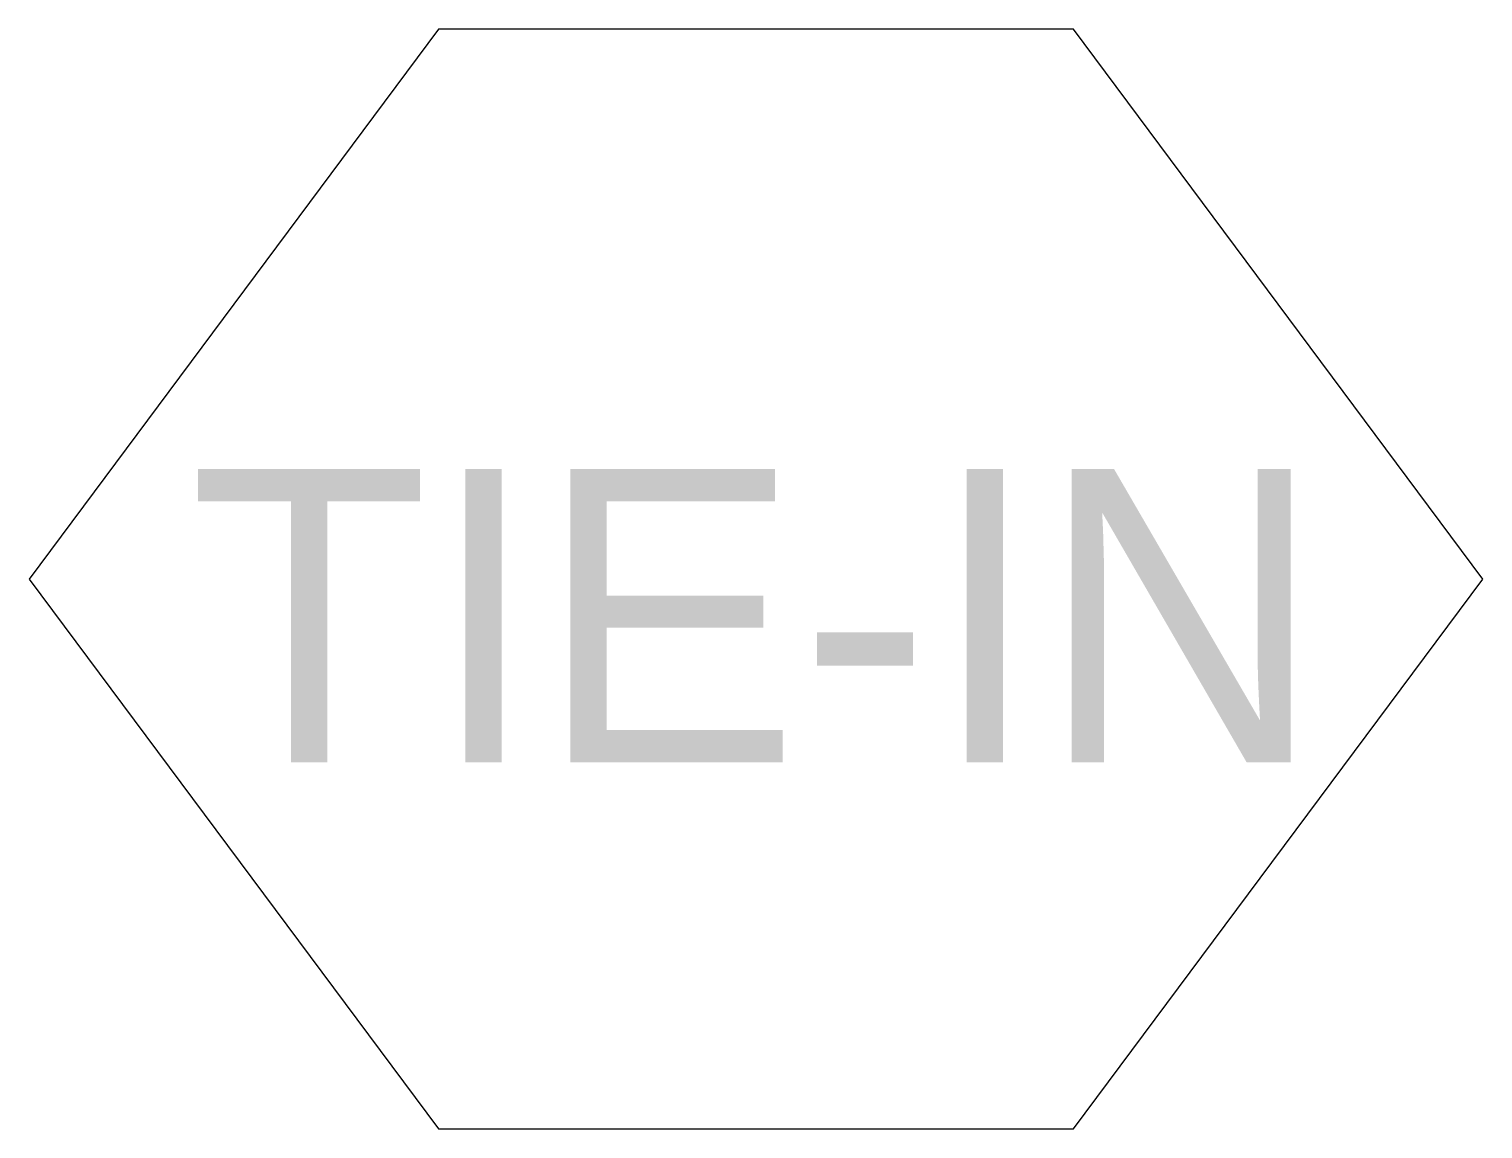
# Model space of a CAD drawing. Extents: x -0.248 to 0.248, y -0.188 to 0.188.
import ezdxf
from ezdxf.enums import TextEntityAlignment as Align

# ---------------------------------------------------------------- set-up
doc = ezdxf.new("R2010")
doc.units = 0
doc.layers.add('1', color=1, linetype='CONTINUOUS')
doc.layers.add('4', color=4, linetype='CONTINUOUS')

msp = doc.modelspace()

# ---------------------------------------------------------------- linework, layer by layer
at = {"layer": '1', "color": 0}
for p, q in [((-0.10825, 0.1875), (-0.24776, 0)), ((0.10825, 0.1875), (-0.10825, 0.1875)), ((0.24776, 0), (0.10825, 0.1875)), ((-0.24776, 0), (-0.10825, -0.1875)), ((0.10825, -0.1875), (0.24776, 0)), ((-0.10825, -0.1875), (0.10825, -0.1875))]:
    msp.add_line(p, q, dxfattribs=at)

# ---------------------------------------------------------------- texts
at = {"layer": '4', "color": 0}
msp.add_attdef('TIE-IN', text='', height=0.1, dxfattribs=at).set_placement((0, -0.0625), align=Align.CENTER)

doc.saveas('drawing.dxf')
